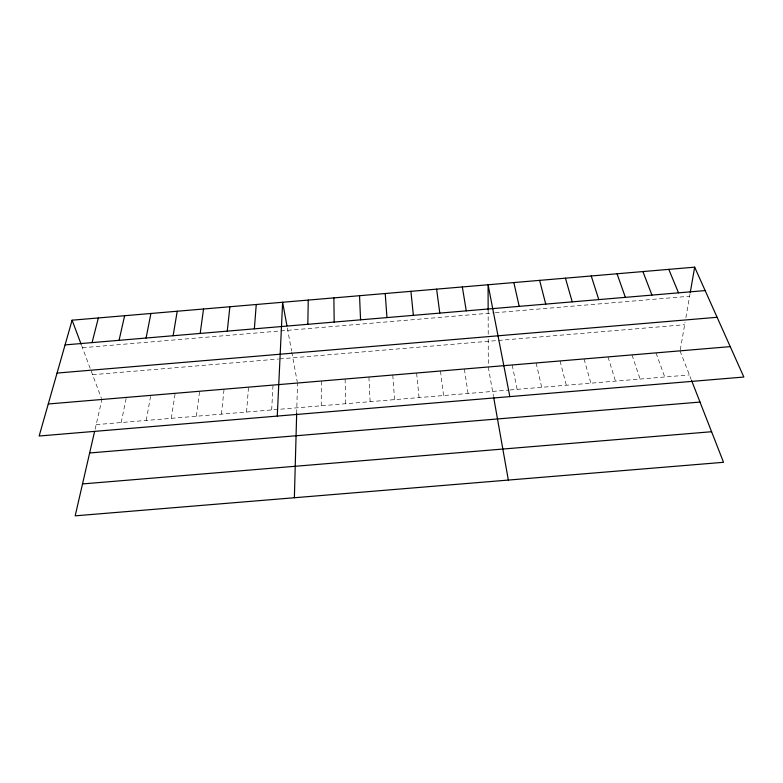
<?xml version="1.0" encoding="UTF-8"?>
<svg xmlns="http://www.w3.org/2000/svg" width="783" height="783" viewBox="0 0 783 783"><rect width="100%" height="100%" fill="white"/><g stroke="black" fill="none" stroke-linecap="round" stroke-linejoin="round"><path stroke-width="0.59" stroke-dasharray="3.92 2.94" d="M321.245 405.78L321.294 381.213M296.669 413.561L297.491 383.21M271.681 409.93L272.993 385.275M246.557 412.034L248.505 387.331M221.452 414.138L224.036 389.396M196.367 416.233L199.577 391.451M171.291 418.337L175.138 393.506M680.28 349.854L685.066 322.371M685.879 317.692L690.029 293.84M146.235 420.442L150.718 395.562M121.189 422.536L126.308 397.607M95.095 429.29L101.917 399.663M82.43 347.73L279.59 331.013M280.764 330.906L494.142 312.809M495.336 312.711L689.608 296.238M92.56 374.714L278.494 359.015M279.688 358.917L684.655 324.72M96.172 424.631L508.97 390.051M510.134 389.954L689.412 374.93M680.075 351.038L691.154 379.393M81.589 345.46L101.496 398.547M656.056 353.064L664.747 376.995M632.038 355.081L640.112 379.06M608.048 357.097L615.487 381.125M584.069 359.113L590.881 383.19M560.099 361.129L566.285 385.246M536.159 363.146L541.709 387.311M512.219 365.152L517.152 389.366M287.351 328.008L291.579 351.019M291.785 352.154L297.286 382.075M488.298 367.168L493.407 395.944M464.397 369.175L468.077 393.477M440.506 371.191L443.57 395.532M416.634 373.197L419.071 397.578M392.782 375.204L394.593 399.633M368.93 377.21L370.124 401.679M345.107 379.207L345.675 403.725M488.152 309.794L488.22 334.4M488.23 339L488.298 364.849"/><path stroke-width="1.17" d="M307.827 324.299L308.248 300.075M294.369 497.743L296.669 413.561M277.27 416.086L282.624 302.258L286.93 325.699M254.367 328.84L256.247 304.509M227.266 331.14L229.889 306.75M200.184 333.431L203.541 308.991M173.121 335.731L177.222 311.233M690.234 292.646L694.668 267.16L72.105 320.188L39.15 436.014L743.85 377.034L694.668 267.16M146.078 338.031L150.913 313.474M119.065 340.321L124.624 315.715M94.557 431.619L75.178 515.84L723.531 462.303L691.585 380.509M92.061 342.611L98.355 317.957M65.077 344.902L705.15 290.581M57.061 373.07L717.111 317.291M48.262 403.989L730.236 346.634M89.644 452.975L700.002 402.071M82.518 483.933L711.59 431.727M668.78 269.362L678.528 292.842M642.912 271.564L651.936 295.093M72.105 320.188L81.158 344.334M617.063 273.766L625.353 297.354M591.234 275.968L598.789 299.605M565.424 278.171L572.246 301.856M539.624 280.363L545.722 304.107M513.844 282.555L519.207 306.359M509.841 396.619L488.083 284.758L488.152 309.794M493.613 397.079L508.343 480.077M462.342 286.95L466.257 310.851M436.611 289.142L439.801 313.102M410.909 291.325L413.375 315.343M385.216 293.517L386.959 317.585M359.544 295.71L360.562 319.826M333.881 297.892L334.184 322.058"/></g></svg>
